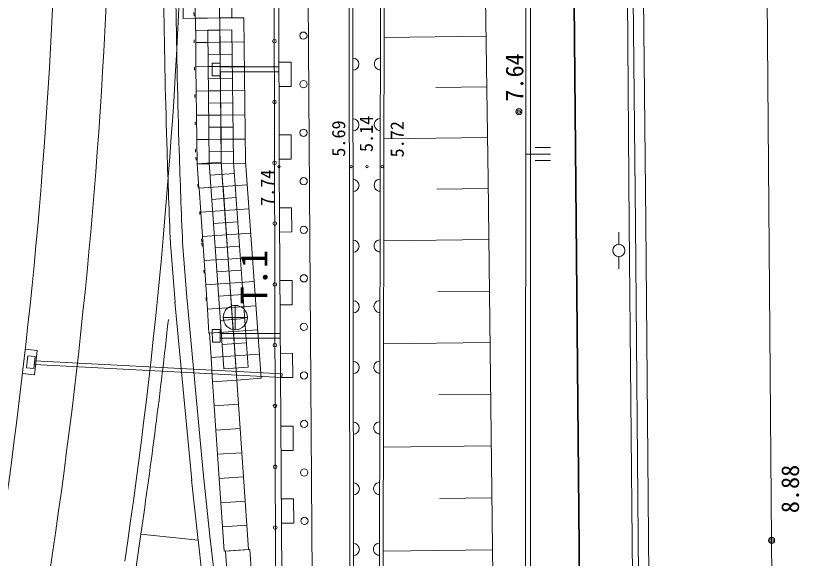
# Model space of a CAD drawing. Units: millimetres on the paper. Extents: x -427 to 422, y -327 to 297.
# Drawn here: x -201.2 to -136.6, y -40.7 to 4 of the extents above; entities that cross this region are included whole.
import ezdxf
from ezdxf.enums import TextEntityAlignment as Align

# ---------------------------------------------------------------- set-up
doc = ezdxf.new("R2010")
doc.units = ezdxf.units.MM
doc.header["$PDMODE"] = 32
doc.header["$PDSIZE"] = 0.5
doc.linetypes.add('USER2', pattern=[2.25, 0.25, -2])
doc.layers.add('0-6_S-SUV-HTXT', color=7, linetype='Continuous', lineweight=35)
doc.layers.add('0-8_S-SUV', color=33, linetype='Continuous', lineweight=13)
doc.styles.add('ＭＳ ゴシック', font='')
doc.styles.get('ＭＳ ゴシック').set_extended_font_data('MS Gothic')

msp = doc.modelspace()

# ---------------------------------------------------------------- linework, layer by layer
at = {"layer": '0-6_S-SUV-HTXT'}
msp.add_lwpolyline([(-151.672, -167.482), (-153.695, -153.586), (-156.44, 142.709)], dxfattribs=at)
at = {"layer": '0-8_S-SUV'}
for p, q in [((-177.867, 114.927), (-175.9, -167.815)), ((-179.802, -45.724), (-180.063, 99.551)), ((-149.254, -13.009), (-150.311, 92.441)), ((-150.618, -13.216), (-151.476, 92.236)), ((-150.118, -13.211), (-151.176, 92.239)), ((-179.647, 63.582), (-179.5, -8.467)), ((-173.777, 53.178), (-173.666, -49.624)), ((-173.477, 53.18), (-173.366, -49.623)), ((-171.03, 53.066), (-171.24, -49.418)), ((-170.94, -49.418), (-170.73, 53.064)), ((-163.127, 51.005), (-162.27, -9.552)), ((-159.179, -48.859), (-159.155, 11.113)), ((-158.779, -48.861), (-158.755, 11.11)), ((-139.246, 6.689), (-138.882, -39.274)), ((-187.421, 5.751), (-187.399, 3.751)), ((-183.393, 3.795), (-183.415, 5.795)), ((-186.41, 4.762), (-186.388, 2.762)), ((-184.388, 2.784), (-184.41, 4.784)), ((-187.399, 3.751), (-186.399, 3.762)), ((-185.399, 3.773), (-186.399, 3.762)), ((-186.399, 3.762), (-186.377, 1.762)), ((-184.399, 3.784), (-185.399, 3.773)), ((-182.399, 3.806), (-184.399, 3.784)), ((-184.272, -8.101), (-184.399, 3.784)), ((-184.377, 1.784), (-184.399, 3.784)), ((-184.393, 3.784), (-183.393, 3.795)), ((-182.273, -8.019), (-182.399, 3.806)), ((-186.388, 2.762), (-184.388, 2.784)), ((-183.389, 2.795), (-185.389, 2.774)), ((-185.271, -8.142), (-185.389, 2.774)), ((-183.272, -8.06), (-183.389, 2.795)), ((-162.438, 2.288), (-170.834, 2.169)), ((-185.377, 1.773), (-186.377, 1.762)), ((-186.377, 1.762), (-185.377, 1.773)), ((-186.377, 1.762), (-186.355, -0.237)), ((-185.377, 1.773), (-184.377, 1.784)), ((-184.377, 1.784), (-185.377, 1.773)), ((-182.378, 1.806), (-184.378, 1.784)), ((-184.355, -0.215), (-184.377, 1.784)), ((-183.367, 0.795), (-185.367, 0.774)), ((-185.013, 0.064), (-184.402, 0.065)), ((-185.013, 0.064), (-185.01, -0.976)), ((-179.517, 0.142), (-178.517, 0.144)), ((-178.517, 0.144), (-178.513, -1.856)), ((-185.355, -0.226), (-186.355, -0.237)), ((-186.355, -0.237), (-185.355, -0.226)), ((-186.355, -0.237), (-186.333, -2.237)), ((-184.355, -0.215), (-185.355, -0.226)), ((-185.355, -0.226), (-184.355, -0.215)), ((-184.4, -0.655), (-179.483, -0.643)), ((-184.372, -0.255), (-179.484, -0.243)), ((-182.357, -0.194), (-184.356, -0.215)), ((-184.333, -2.215), (-184.355, -0.215)), ((-183.346, -1.205), (-185.346, -1.226)), ((-185.01, -0.976), (-184.4, -0.975)), ((-178.513, -1.856), (-179.513, -1.858)), ((-162.38, -1.879), (-166.563, -1.939)), ((-186.333, -2.237), (-185.333, -2.226)), ((-185.333, -2.226), (-186.333, -2.237)), ((-186.333, -2.237), (-186.311, -4.237)), ((-185.333, -2.226), (-184.333, -2.215)), ((-184.333, -2.215), (-185.333, -2.226)), ((-182.335, -2.194), (-184.335, -2.215)), ((-184.311, -4.215), (-184.333, -2.215)), ((-183.324, -3.205), (-185.324, -3.226)), ((-186.311, -4.237), (-185.311, -4.226)), ((-185.311, -4.226), (-186.311, -4.237)), ((-186.311, -4.237), (-186.289, -6.237)), ((-184.311, -4.215), (-185.311, -4.226)), ((-185.311, -4.226), (-184.311, -4.215)), ((-182.314, -4.194), (-184.314, -4.215)), ((-184.289, -6.215), (-184.311, -4.215)), ((-183.303, -5.204), (-185.303, -5.226)), ((-185.289, -6.226), (-186.289, -6.237)), ((-186.289, -6.237), (-185.289, -6.226)), ((-186.289, -6.237), (-186.267, -8.237)), ((-184.289, -6.215), (-185.289, -6.226)), ((-185.289, -6.226), (-184.289, -6.215)), ((-182.292, -6.194), (-184.292, -6.215)), ((-184.267, -8.215), (-184.289, -6.215)), ((-179.505, -5.858), (-178.505, -5.856)), ((-178.505, -5.856), (-178.501, -7.856)), ((-162.32, -6.065), (-170.851, -6.185)), ((-158.37, -6.902), (-157.104, -6.903)), ((-183.281, -7.204), (-185.281, -7.226)), ((-159.104, -7.435), (-157.104, -7.436)), ((-184.272, -8.101), (-186.267, -8.237)), ((-186.267, -8.237), (-185.267, -8.226)), ((-186.267, -8.237), (-186.131, -10.232)), ((-184.053, -25.129), (-185.271, -8.142)), ((-185.267, -8.226), (-184.267, -8.215)), ((-182.984, -26.055), (-184.272, -8.101)), ((-184.136, -10.096), (-184.272, -8.101)), ((-182.271, -8.194), (-184.271, -8.215)), ((-182.058, -24.986), (-183.272, -8.06)), ((-180.989, -25.912), (-182.273, -8.019)), ((-178.501, -7.856), (-179.501, -7.858)), ((-158.371, -7.969), (-157.104, -7.969)), ((-183.203, -9.027), (-185.198, -9.17)), ((-179.5, -8.467), (-179.167, -56.425)), ((-162.27, -9.552), (-161.806, -48.797)), ((-186.131, -10.232), (-184.136, -10.096)), ((-184.102, -10.094), (-186.098, -10.23)), ((-186.098, -10.23), (-185.962, -12.225)), ((-182.134, -9.953), (-184.129, -10.096)), ((-183.966, -12.089), (-184.102, -10.094)), ((-162.263, -10.266), (-166.481, -10.317)), ((-183.06, -11.022), (-185.055, -11.165)), ((-183.966, -12.089), (-185.962, -12.225)), ((-185.962, -12.225), (-183.966, -12.089)), ((-185.962, -12.225), (-185.826, -14.221)), ((-181.991, -11.948), (-183.986, -12.091)), ((-183.83, -14.085), (-183.966, -12.089)), ((-179.476, -11.857), (-178.476, -11.851)), ((-178.476, -11.851), (-178.462, -13.851)), ((-182.917, -13.017), (-184.912, -13.16)), ((-150.308, -48.283), (-150.618, -13.216)), ((-149.808, -48.279), (-150.118, -13.211)), ((-148.944, -48.077), (-149.254, -13.009)), ((-185.826, -14.221), (-183.83, -14.085)), ((-183.83, -14.085), (-185.826, -14.221)), ((-181.848, -13.942), (-183.843, -14.086)), ((-183.694, -16.08), (-183.83, -14.085)), ((-178.462, -13.851), (-179.462, -13.857)), ((-151.488, -14.878), (-151.488, -13.878)), ((-188.081, -19.657), (-188.461, -14.799)), ((-187.084, -19.579), (-187.464, -14.721)), ((-185.826, -14.221), (-185.69, -16.216)), ((-162.212, -14.485), (-170.868, -14.586)), ((-182.774, -15.011), (-184.768, -15.155)), ((-185.69, -16.216), (-183.694, -16.08)), ((-183.694, -16.08), (-185.69, -16.216)), ((-181.705, -15.937), (-183.699, -16.08)), ((-183.558, -18.075), (-183.694, -16.08)), ((-151.488, -15.878), (-151.489, -16.878)), ((-185.69, -16.216), (-185.553, -18.211)), ((-182.63, -17.006), (-184.625, -17.149)), ((-183.558, -18.075), (-185.553, -18.211)), ((-185.553, -18.211), (-183.558, -18.075)), ((-183.422, -20.071), (-183.558, -18.075)), ((-181.561, -17.932), (-183.556, -18.075)), ((-179.435, -17.857), (-178.435, -17.85)), ((-178.435, -17.85), (-178.421, -19.85)), ((-185.553, -18.211), (-185.417, -20.207)), ((-162.162, -18.717), (-166.405, -18.766)), ((-182.487, -19.001), (-184.482, -19.144)), ((-186.709, -34.345), (-188.086, -19.597)), ((-185.713, -34.252), (-187.091, -19.504)), ((-181.418, -19.927), (-183.413, -20.07)), ((-183.117, -21.903), (-183.116, -19.903)), ((-178.421, -19.85), (-179.421, -19.857)), ((-183.422, -20.071), (-185.417, -20.207)), ((-185.417, -20.207), (-183.422, -20.071)), ((-185.417, -20.207), (-185.281, -22.202)), ((-183.286, -22.066), (-183.422, -20.071)), ((-182.344, -20.996), (-184.339, -21.139)), ((-184.117, -20.903), (-182.117, -20.903)), ((-185.007, -21.898), (-184.367, -21.897)), ((-185.007, -21.898), (-185.005, -22.938)), ((-184.367, -21.897), (-184.365, -22.937)), ((-181.275, -21.922), (-183.27, -22.065)), ((-185.281, -22.202), (-183.286, -22.066)), ((-183.256, -22.064), (-185.251, -22.2)), ((-185.251, -22.2), (-185.115, -24.196)), ((-184.366, -22.217), (-179.445, -22.206)), ((-184.365, -22.617), (-179.444, -22.606)), ((-183.12, -24.059), (-183.256, -22.064)), ((-185.005, -22.938), (-184.365, -22.937)), ((-182.201, -22.991), (-184.196, -23.134)), ((-162.111, -22.959), (-170.886, -23.062)), ((-199.44, -23.633), (-200.433, -23.519)), ((-199.667, -25.62), (-199.44, -23.633)), ((-179.393, -23.857), (-178.393, -23.85)), ((-178.393, -23.85), (-178.379, -25.85)), ((-200.326, -25.041), (-200.212, -24.047)), ((-199.616, -24.116), (-200.212, -24.047)), ((-199.73, -25.109), (-199.616, -24.116)), ((-179.253, -25.554), (-199.665, -24.463)), ((-185.115, -24.196), (-183.12, -24.059)), ((-183.12, -24.059), (-185.115, -24.196)), ((-185.115, -24.196), (-184.979, -26.191)), ((-181.132, -23.917), (-183.127, -24.06)), ((-182.984, -26.055), (-183.12, -24.059)), ((-199.73, -25.109), (-200.326, -25.041)), ((-179.269, -25.853), (-199.681, -24.762)), ((-182.058, -24.986), (-184.053, -25.129)), ((-199.667, -25.62), (-200.661, -25.506)), ((-178.379, -25.85), (-179.379, -25.857)), ((-179.269, -25.853), (-179.253, -25.554)), ((-184.979, -26.191), (-182.984, -26.055)), ((-182.984, -26.055), (-184.979, -26.191)), ((-184.979, -26.191), (-184.843, -28.186)), ((-180.989, -25.912), (-182.984, -26.055)), ((-182.848, -28.05), (-182.984, -26.055)), ((-162.061, -27.214), (-166.33, -27.265)), ((-184.843, -28.186), (-182.848, -28.05)), ((-182.848, -28.05), (-184.843, -28.186)), ((-184.843, -28.186), (-184.707, -30.182)), ((-182.712, -30.046), (-182.848, -28.05)), ((-182.712, -30.046), (-184.707, -30.182)), ((-184.707, -30.182), (-182.712, -30.046)), ((-184.707, -30.182), (-184.571, -32.177)), ((-182.576, -32.041), (-182.712, -30.046)), ((-179.351, -29.857), (-178.351, -29.85)), ((-178.351, -29.85), (-178.337, -31.85)), ((-162.01, -31.482), (-170.903, -31.587)), ((-182.576, -32.041), (-184.571, -32.177)), ((-184.571, -32.177), (-182.576, -32.041)), ((-184.571, -32.177), (-184.435, -34.172)), ((-182.44, -34.036), (-182.576, -32.041)), ((-178.337, -31.85), (-179.337, -31.857)), ((-185.186, -39.17), (-185.72, -34.185)), ((-184.435, -34.172), (-182.44, -34.036)), ((-182.44, -34.036), (-184.435, -34.172)), ((-184.435, -34.172), (-184.299, -36.168)), ((-182.303, -36.032), (-182.44, -34.036)), ((-186.181, -39.277), (-186.714, -34.291)), ((-184.299, -36.168), (-182.303, -36.032)), ((-182.303, -36.032), (-184.299, -36.168)), ((-184.299, -36.168), (-184.163, -38.163)), ((-182.167, -38.027), (-182.303, -36.032)), ((-179.31, -35.857), (-178.31, -35.85)), ((-178.31, -35.85), (-178.296, -37.85)), ((-161.96, -35.763), (-166.253, -35.814)), ((-182.167, -38.027), (-184.163, -38.163)), ((-184.163, -38.163), (-182.167, -38.027)), ((-182.031, -40.022), (-182.167, -38.027)), ((-178.296, -37.85), (-179.296, -37.857)), ((-190.909, -38.75), (-195.081, -68.912)), ((-190.893, -38.753), (-186.183, -39.256)), ((-184.163, -38.163), (-184.027, -40.158)), ((-185.337, -46.459), (-186.185, -39.236)), ((-184.344, -46.342), (-185.192, -39.119)), ((-138.882, -39.274), (-138.464, -85.66)), ((-184.027, -40.158), (-182.031, -40.022)), ((-181.918, -40.015), (-183.914, -40.151)), ((-181.782, -42.01), (-181.918, -40.015)), ((-161.909, -40.056), (-170.921, -40.161)), ((-198.163, -40.122), (-202.23, -69.519)), ((-183.914, -40.151), (-183.778, -42.146))]:
    msp.add_line(p, q, dxfattribs=at)
at = {"layer": '0-8_S-SUV', "linetype": 'USER2'}
for p, q in [((-186.393, -7.276), (-186.743, 24.469)), ((-185.879, -14.663), (-186.408, -6.911)), ((-185.508, -19.497), (-185.883, -14.607))]:
    msp.add_line(p, q, dxfattribs=at)
at = {"layer": '0-8_S-SUV'}
for centre, radius in [((-177.496, 2.329), 0.3), ((-179.888, 1.866), 0.15), ((-177.489, -1.671), 0.3), ((-179.879, -3.143), 0.15), ((-159.724, -3.937), 0.25), ((-159.724, -3.937), 0.15), ((-177.482, -5.671), 0.3), ((-179.87, -8.153), 0.15), ((-179.5, -8.467), 0.1), ((-173.565, -8.464), 0.1), ((-172.256, -8.466), 0.1), ((-170.988, -8.467), 0.1), ((-177.475, -9.671), 0.3), ((-179.861, -13.162), 0.15), ((-177.467, -13.671), 0.3), ((-151.488, -15.378), 0.5), ((-177.46, -17.671), 0.3), ((-179.852, -18.172), 0.15), ((-183.117, -20.903), 1), ((-177.453, -21.671), 0.3), ((-179.843, -23.181), 0.15), ((-177.446, -25.671), 0.3), ((-179.834, -28.191), 0.15), ((-177.439, -29.671), 0.3), ((-179.825, -33.2), 0.15), ((-177.431, -33.671), 0.3), ((-177.411, -37.664), 0.3), ((-179.816, -38.21), 0.15), ((-138.883, -39.274), 0.25), ((-138.883, -39.274), 0.15)]:
    msp.add_circle(centre, radius, dxfattribs=at)
for centre, radius, start, end in [((-644.272, 26.283), 446.625, 351.55132, 358.26055), ((-644.272, 26.283), 451.024, 351.53343, 358.26062), ((-644.272, 26.283), 457.024, 351.53731, 358.26062), ((495.972, 14.168), 685.043, 180.77484, 181.78705), ((495.972, 14.168), 684.043, 180.77484, 181.78705), ((-173.42, -0.019), 0.5, 270.0623, 90.0623), ((-171.139, 0.003), 0.5, 89.88285, 269.88285), ((-173.414, -5.019), 0.5, 270.0623, 90.0623), ((-171.149, -4.997), 0.5, 89.88285, 269.88285), ((495.972, 14.168), 685.043, 181.78705, 182.42349), ((495.972, 14.168), 684.043, 181.78705, 182.42349), ((-173.409, -10.019), 0.5, 270.0623, 90.0623), ((-171.159, -9.997), 0.5, 89.88285, 269.88285), ((-173.403, -15.019), 0.5, 270.0623, 90.0623), ((-171.169, -14.997), 0.5, 89.88285, 269.88285), ((-173.398, -20.019), 0.5, 270.0623, 90.0623), ((-171.179, -19.997), 0.5, 89.88285, 269.88285), ((-642.957, 28.508), 457.024, 351.53731, 353.77278), ((-173.392, -25.019), 0.5, 270.0623, 90.0623), ((-171.19, -24.997), 0.5, 89.88285, 269.88285), ((-173.387, -30.019), 0.5, 270.0623, 90.0623), ((-171.2, -29.997), 0.5, 89.88285, 269.88285), ((-173.382, -35.019), 0.5, 270.0623, 90.0623), ((-171.21, -34.997), 0.5, 89.88285, 269.88285), ((-173.376, -40.019), 0.5, 270.0623, 90.0623), ((-171.22, -39.997), 0.5, 89.88285, 269.88285)]:
    msp.add_arc(centre, radius, start, end, dxfattribs=at)
for p in [(-159.724, -3.937), (-138.883, -39.274)]:
    msp.add_point(p, dxfattribs=at)

# ---------------------------------------------------------------- texts
at = {"layer": '0-8_S-SUV', "style": 'ＭＳ ゴシック'}
for s, height, p in [('7.64', 1.466, (-158.914, -3.114)), ('5.14', 1.1, (-171.438, -7.266)), ('5.69', 1.1, (-173.716, -7.649)), ('5.72', 1.1, (-168.888, -7.707)), ('7.74', 1.1, (-179.596, -11.708)), ('T.1', 2.199, (-179.813, -19.822)), ('8.88', 1.466, (-136.181, -37.027))]:
    msp.add_text(s, height=height, rotation=89.978, dxfattribs=at).set_placement(p, align=Align.BOTTOM_LEFT)

doc.saveas('drawing.dxf')
